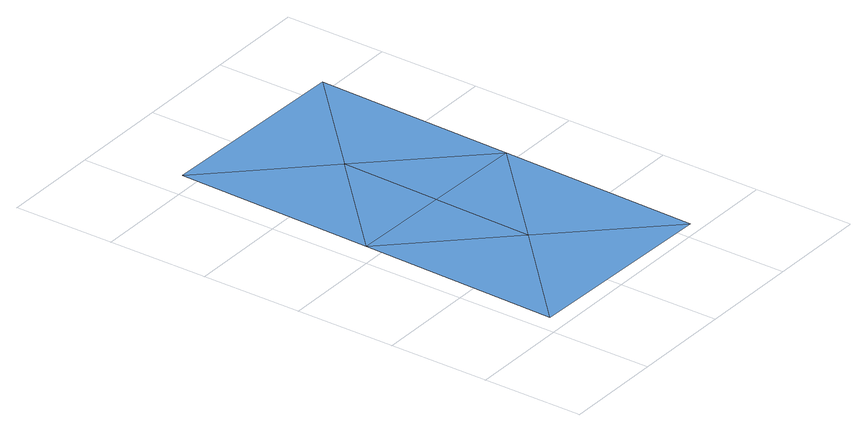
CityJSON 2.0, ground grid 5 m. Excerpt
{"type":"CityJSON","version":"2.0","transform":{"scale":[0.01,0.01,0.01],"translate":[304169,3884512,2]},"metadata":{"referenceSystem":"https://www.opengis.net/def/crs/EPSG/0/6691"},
"CityObjects":{
"waterbody1":{"type":"WaterBody","attributes":{"name":"静岡県第4次地震被害想定（元禄型関東地震）","種類":"3","津波浸水想定.浸水ランクフィールド":"Tsunami_rank.xml","津波浸水想定.浸水ランク":"2","class":"1140"},"geometry":[{"type":"MultiSurface","lod":"1","boundaries":[[[0,1,2]],[[3,1,0]],[[0,4,3]],[[5,0,2]],[[5,4,0]]]}]},
"waterbody2":{"type":"WaterBody","attributes":{"name":"静岡県第4次地震被害想定（元禄型関東地震）","種類":"3","津波浸水想定.浸水ランクフィールド":"Tsunami_rank.xml","津波浸水想定.浸水ランク":"1","class":"1140"},"geometry":[{"type":"MultiSurface","lod":"1","boundaries":[[[6,7,8]],[[5,8,4]],[[5,2,8]],[[8,7,4]],[[8,2,6]]]}]}
},
"vertices":[
[608,573,13],[1095,61,13],[1120,1060,12],[95,86,13],[120,1085,12],[620,1073,13],
[1145,2060,12],[146,2085,12],[633,1573,12]
]}
